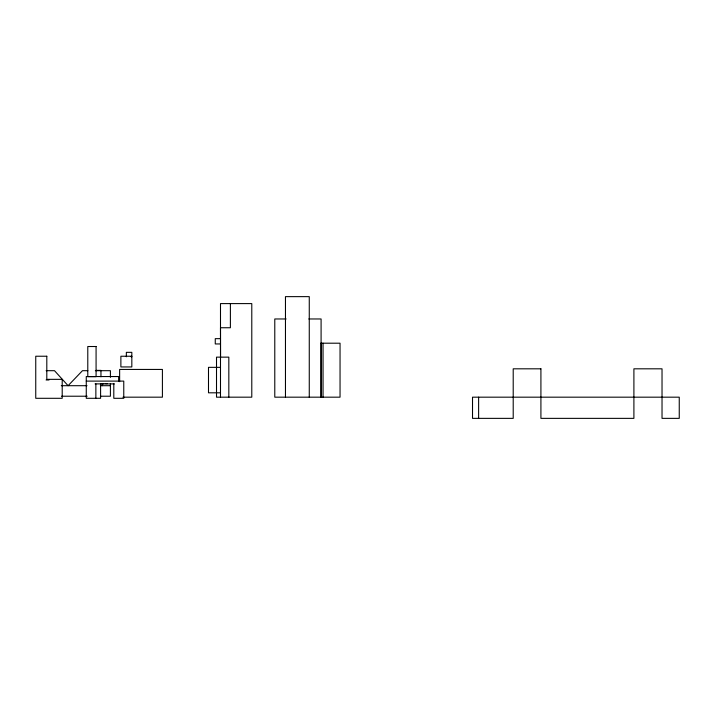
<?xml version="1.0" encoding="UTF-8"?>
<svg xmlns="http://www.w3.org/2000/svg" width="715" height="715" viewBox="0 0 715 715"><rect width="100%" height="100%" fill="white"/><g stroke="black" fill="none" stroke-linecap="round" stroke-linejoin="round"><path stroke-width="1.07" d="M286.152 318.97L274.783 318.97L274.783 397.174L340.045 397.174L340.045 343.2L320.838 343.2M308.835 318.97L321.089 318.97L321.089 397.174L321.115 343.2M220.497 338.66L215.26 338.66L215.26 343.951L220.497 343.951M131.828 356.24L120.88 356.24L120.88 366.947L131.828 366.947L131.828 352.343L126.349 352.343L126.349 356.776M131.095 356.776L131.828 356.776M220.497 367.349L208.494 367.349L208.494 392.812L220.497 392.812M96.078 370.379L100.958 370.379L100.958 376.814M46.144 370.692L54.519 370.692L68.086 385.698L82.466 370.692L87.838 370.692M95.354 370.692L110.405 370.692L110.405 377.35M46.082 379.978L49.022 379.978M86.265 381.104L123.766 381.104L123.766 398.3L113.801 398.3L113.801 383.892M102.263 383.741L103.898 383.741M105.543 383.66L107.438 383.66M95.077 383.892L114.427 383.892M61.302 385.698L87.016 385.698M100.359 385.698L110.405 385.698M61.606 396.217L87.159 396.217M100.44 396.217L110.405 396.217L110.405 383.553M122.926 397.174L162.412 397.174L162.412 369.432L119.637 369.432L119.637 381.64M478.621 397.174L478.621 418.364M323.046 343.2L323.046 397.174M309.264 397.174L309.264 296.636L285.464 296.636L285.464 397.174M230.391 303.598L230.391 327.747L220.497 327.747L220.56 357.143M228.827 397.174L228.827 357.143L216.511 357.143L216.511 397.174L251.787 397.174L251.787 303.598L220.497 303.598L220.497 397.174M118.645 381.104L118.645 376.546L86.265 376.546L86.265 398.3L100.592 398.3L100.592 383.892M102.263 383.562L102.263 385.698M95.864 383.892L95.864 398.3M96.078 346.516L87.784 346.516L87.784 376.662L96.078 376.662L96.078 346.516M46.806 356.231L35.75 356.231L35.75 398.3L62.205 398.3L62.205 379.343L46.806 379.343L46.806 356.231M540.915 368.815L513.209 368.815L513.209 418.364L472.517 418.364L472.517 397.174L679.25 397.174L679.25 418.364L662.027 418.364L662.027 368.815L633.901 368.815L633.901 418.364L540.915 418.364L540.915 368.815"/></g></svg>
